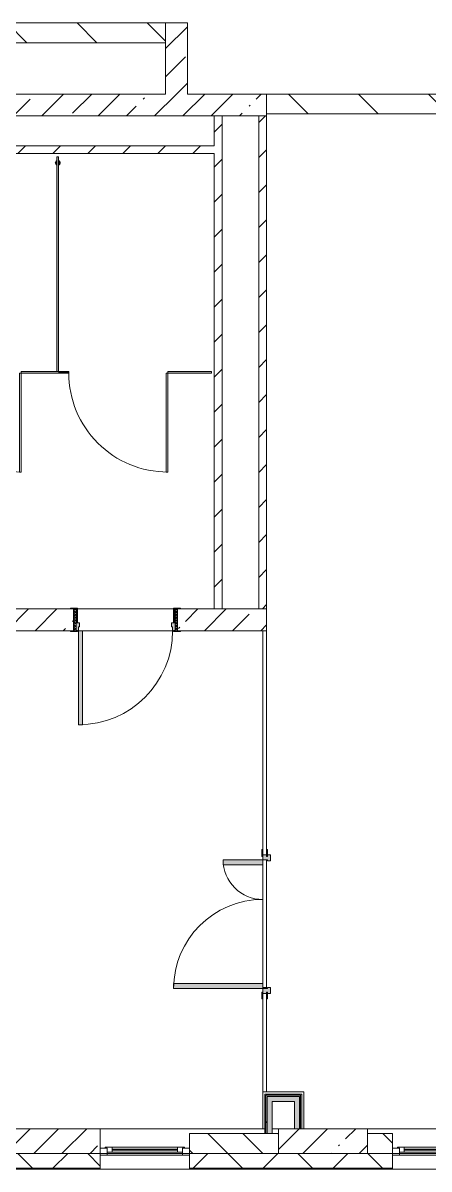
# Model space of a CAD drawing. Header units: millimetres. Extents: x 35157 to 232994, y -8553 to 29000.
# Drawn here: x 205132 to 209234, y -258 to 11320 of the extents above; entities that cross this region are included whole.
import ezdxf

# ---------------------------------------------------------------- set-up
doc = ezdxf.new("R2010")
doc.units = ezdxf.units.MM
for name, color, linetype, lineweight, true_color in [('A-DOOR-3', 7, 'Continuous', 5, 0xaaaaaa), ('A-DOOR-4', 7, 'Continuous', 5, 0xe2e2e2), ('A-DOOR-FRAM-2', 7, 'Continuous', 5, 0xe2e2e2), ('A-DOOR-FRAM-3', 7, 'Continuous', 5, 0xaaaaaa), ('A-FLOR-1', 7, 'Continuous', 5, 0xaaaaaa), ('A-GENM-2', 7, 'Continuous', 5, 0xe2ddcd), ('I-WALL-21', 7, 'Continuous', 5, 0xe7e7e7)]:
    doc.layers.add(name, color=color, linetype=linetype, lineweight=lineweight, true_color=true_color)
for name, color, linetype, lineweight in [('A-DOOR-7', 7, 'Continuous', 5), ('A-GENM', 7, 'Continuous', 5), ('A-GLAZ-2', 7, 'Continuous', 5), ('A-WALL', 7, 'Continuous', 9), ('A-WALL-9', 7, 'Continuous', 5), ('I-WALL-23', 7, 'Continuous', 5), ('S-COLS-1', 7, 'Continuous', 5)]:
    doc.layers.add(name, color=color, linetype=linetype, lineweight=lineweight)
pattern_1 = [(45, (105984, 0), (-176.7767, 176.7767), [])]
pattern_2 = [(45, (105984, 0), (-285.1231, 285.1231), []), (45, (106269.13, 0), (-285.1231, 285.1231), [504.031, -100.806, 16.764, -84.042])]
pattern_3 = [(135, (105984, 0), (-353.5534, -353.5534), [])]
pattern_4 = [(45, (105984, 0), (-530.33, 530.33), []), (135, (105984, 0), (-530.33, -530.33), [])]

# ---------------------------------------------------------------- blocks, each defined once
blk = doc.blocks.new('BSC_Колонна _Прямоугольная - 250х900-23282983-2_4_2_птичка')
at = {"layer": 'S-COLS-1'}
h = blk.add_hatch(dxfattribs=at)
h.set_pattern_fill('FP_128', color=256, style=0, pattern_type=2)
h.set_pattern_definition([(45, (-99480, -25), (-285.1231, 285.1231), []), (45, (-99194.88, -25), (-285.1231, 285.1231), [504.031, -100.806, 16.764, -84.042])])
h.paths.add_polyline_path([(450, -125), (450, 125), (-450, 125), (-450, -125)])
for p, q in [((450, 125), (-450, 125)), ((-450, 125), (-450, -125)), ((450, -125), (450, 125)), ((-450, -125), (450, -125))]:
    blk.add_line(p, q, dxfattribs=at)
blk = doc.blocks.new('110_Дверь_СКБ_1Ст_Внутренняя1 - Д-7а_л__950x2100h_Туалет-V135-2_4_2_птичка')
at = {"layer": 'A-DOOR-3'}
h = blk.add_hatch(dxfattribs=at)
h.set_pattern_fill('FP_129', color=256, style=0, pattern_type=2)
h.set_pattern_definition([(135, (1776.41, 174.685), (-14.14214, -14.14214), []), (225, (1776.41, 174.685), (14.14214, -14.14214), [])])
h.paths.add_polyline_path([(537.5, 110), (512.5, 110), (512.5, -110), (537.5, -110)])
at = {"layer": 'A-DOOR-4'}
h = blk.add_hatch(color=256, dxfattribs=at)
h.paths.add_polyline_path([(487.5, 110), (487.5, 70), (477.5, 70), (477.5, 30), (512.5, 30), (512.5, 110)])
h.paths.add_polyline_path([(-462.5, 110), (-487.5, 110), (-487.5, 30), (-452.5, 30), (-452.5, 70), (-462.5, 70)])
at = {"layer": 'A-DOOR-FRAM-2'}
for points in [[(447.5, 1060), (447.5, 110), (487.5, 110), (487.5, 1060)], [(-542.5, 118), (-542.5, 110), (-472.5, 110), (-472.5, 118)], [(567.5, 118), (497.5, 118), (497.5, 110), (567.5, 110)], [(-472.5, 30), (-487.5, 30), (-487.5, -110), (-472.5, -110)], [(512.5, 30), (497.5, 30), (497.5, -110), (512.5, -110)], [(-542.5, -110), (-542.5, -118), (-472.5, -118), (-472.5, -110)], [(567.5, -110), (497.5, -110), (497.5, -118), (567.5, -118)]]:
    blk.add_hatch(color=256, dxfattribs=at).paths.add_polyline_path(points)
at = {"layer": 'A-DOOR-FRAM-3'}
h = blk.add_hatch(dxfattribs=at)
h.set_pattern_fill('FP_130', color=256, style=0, pattern_type=2)
h.set_pattern_definition([(45, (-346.384, 174.685), (-14.1421, 14.1421), []), (135, (-346.384, 174.685), (-14.1421, -14.1421), [])])
h.paths.add_polyline_path([(-487.5, 110), (-512.5, 110), (-512.5, -110), (-487.5, -110)])
at = {"layer": 'A-DOOR-3'}
for p, q in [((487.5, 1060), (447.5, 1060)), ((447.5, 1060), (447.5, 110)), ((487.5, 110), (487.5, 1060)), ((447.5, 110), (487.5, 110))]:
    blk.add_line(p, q, dxfattribs=at)
blk.add_arc((487.5, 110), 950, 90, 180, dxfattribs=at)
at = {"layer": 'A-DOOR-FRAM-3'}
for p, q in [((-472.5, 118), (-542.5, 118)), ((-542.5, 118), (-542.5, 110)), ((-472.5, 110), (-472.5, 118)), ((567.5, 118), (497.5, 118)), ((497.5, 118), (497.5, 110)), ((567.5, 110), (567.5, 118)), ((-542.5, 110), (-472.5, 110)), ((-487.5, 110), (-512.5, 110)), ((-512.5, 110), (-512.5, -110)), ((-462.5, 110), (-487.5, 110)), ((-487.5, 110), (-487.5, 30)), ((-487.5, -110), (-487.5, 110)), ((-472.5, 110), (-487.5, 110)), ((-487.5, 110), (-487.5, 109)), ((-487.5, 109), (-472.5, 109)), ((-487.5, 30), (-452.5, 30)), ((-472.5, 30), (-487.5, 30)), ((-487.5, 30), (-487.5, -110)), ((-472.5, 109), (-472.5, 110)), ((-472.5, -110), (-472.5, 30)), ((-462.5, 70), (-462.5, 110)), ((-452.5, 70), (-462.5, 70)), ((-452.5, 30), (-452.5, 70)), ((487.5, 70), (477.5, 70)), ((477.5, 70), (477.5, 30)), ((477.5, 30), (512.5, 30)), ((487.5, 110), (487.5, 70)), ((512.5, 110), (487.5, 110)), ((512.5, 110), (497.5, 110)), ((497.5, 110), (497.5, 109)), ((497.5, 110), (567.5, 110)), ((497.5, 109), (512.5, 109)), ((512.5, 30), (497.5, 30)), ((497.5, 30), (497.5, -110)), ((512.5, 30), (512.5, 110)), ((537.5, 110), (512.5, 110)), ((512.5, 110), (512.5, -110)), ((512.5, 109), (512.5, 110)), ((512.5, -110), (512.5, 30)), ((537.5, -110), (537.5, 110)), ((-472.5, -110), (-542.5, -110)), ((-542.5, -110), (-542.5, -118)), ((-512.5, -110), (-487.5, -110)), ((-487.5, -110), (-472.5, -110)), ((-472.5, -118), (-472.5, -110)), ((497.5, -110), (512.5, -110)), ((567.5, -110), (497.5, -110)), ((497.5, -110), (497.5, -118)), ((512.5, -110), (537.5, -110)), ((567.5, -118), (567.5, -110)), ((-542.5, -118), (-472.5, -118)), ((497.5, -118), (567.5, -118))]:
    blk.add_line(p, q, dxfattribs=at)
blk = doc.blocks.new('BSC_Колонна _Прямоугольная - 250х900-V137-2_4_2_птичка')
at = {"layer": 'S-COLS-1'}
h = blk.add_hatch(dxfattribs=at)
h.set_pattern_fill('FP_132', color=256, style=0, pattern_type=2)
h.set_pattern_definition([(45, (-102180, -25), (-285.1231, 285.1231), []), (45, (-101894.88, -25), (-285.1231, 285.1231), [504.031, -100.806, 16.764, -84.042])])
h.paths.add_polyline_path([(450, -125), (450, 125), (-450, 125), (-450, -125), (-368, -125)])
for p, q in [((450, 125), (-450, 125)), ((-450, 125), (-450, -125)), ((450, -125), (450, 125)), ((-450, -125), (450, -125))]:
    blk.add_line(p, q, dxfattribs=at)
blk = doc.blocks.new('120_Окно_СКБ_1Ст - 120_Окно_СКБ_1Ст 900х2500_h_ с форточкой-22876038-2_4_2_птичка')
at = {"layer": 'A-GLAZ-2'}
for p, q in [((-450, -127), (-450, -57)), ((-450, -57), (-380, -57)), ((450, -57), (-450, -57)), ((-380, -57), (-380, -127)), ((380, -87), (-380, -87)), ((-380, -87), (-380, -127)), ((-330, -137), (-330, -87)), ((-330, -107), (330, -107)), ((330, -137), (330, -87)), ((380, -127), (380, -57)), ((380, -57), (450, -57)), ((380, -127), (380, -87)), ((450, -57), (450, -127)), ((-380, -127), (-450, -127)), ((-450, -127), (-400, -127)), ((-380, -127), (-400, -127)), ((-400, -127), (-400, -137)), ((-400, -137), (400, -137)), ((400, -137), (-400, -137)), ((330, -117), (-330, -117)), ((450, -127), (380, -127)), ((400, -127), (380, -127)), ((400, -127), (450, -127)), ((400, -137), (400, -127))]:
    blk.add_line(p, q, dxfattribs=at)
blk = doc.blocks.new('131_Сантехническая перегородка_Дверь МГН - СД-1-V220-2_4_2_птичка')
at = {"layer": 'A-GENM-2'}
for points in [[(-370, 8), (-370, -8), (10, -8), (10, 8)], [(1010, 8), (1010, -8), (1390, -8), (1390, 8)]]:
    blk.add_hatch(color=256, dxfattribs=at).paths.add_polyline_path(points)
at = {"layer": 'A-DOOR-7'}
for p, q in [((10, 1008), (26, 1008)), ((10, 8), (10, 1008)), ((26, 8), (26, 1008)), ((10, 8), (26, 8))]:
    blk.add_line(p, q, dxfattribs=at)
blk.add_arc((10, 8), 1000, 360, 90, dxfattribs=at)
at = {"layer": 'A-GENM'}
for p, q in [((10, 8), (-370, 8)), ((-370, 8), (-370, -8)), ((10, -8), (10, 8)), ((1390, 8), (1010, 8)), ((1010, 8), (1010, -8)), ((1390, -8), (1390, 8)), ((-370, -8), (10, -8)), ((1010, -8), (1390, -8))]:
    blk.add_line(p, q, dxfattribs=at)
blk = doc.blocks.new('131_Сантехническая перегородка 7 - СП-1-V218-2_4_2_птичка')
at = {"layer": 'A-GENM-2'}
blk.add_hatch(color=256, dxfattribs=at).paths.add_polyline_path([(2166, 8), (-4, 8), (-4, -8), (2166, -8)])
at = {"layer": 'A-GENM'}
for p, q in [((2166, 8), (-4, 8)), ((-4, 8), (-4, -8)), ((2166, -8), (2166, 8)), ((-4, -8), (2166, -8))]:
    blk.add_line(p, q, dxfattribs=at)
at = {"layer": 'A-GENM', "flags": 128}
for points in [[(71, 8), (71, 9), (71, 9), (70, 9), (70, 10), (70, 10), (69, 11), (69, 11), (68, 12), (68, 12), (67, 12), (67, 13), (66, 13), (66, 13), (65, 14), (65, 14), (64, 14), (64, 14), (63, 14), (62, 15), (62, 15), (61, 15), (61, 15), (60, 15), (59, 15), (59, 15), (58, 15), (58, 15), (57, 15), (56, 15), (56, 15), (55, 15), (55, 15), (54, 14), (54, 14), (53, 14), (52, 14), (52, 13), (51, 13), (51, 13), (50, 13), (50, 12), (49, 12), (49, 11), (48, 11), (48, 11), (48, 10), (47, 10), (47, 9), (46, 9), (46, 8), (46, 8)], [(46, -8), (46, -9), (47, -9), (47, -9), (47, -10), (48, -10), (48, -11), (49, -11), (49, -12), (50, -12), (50, -12), (51, -13), (51, -13), (52, -13), (52, -14), (53, -14), (53, -14), (54, -14), (54, -14), (55, -15), (56, -15), (56, -15), (57, -15), (57, -15), (58, -15), (59, -15), (59, -15), (60, -15), (60, -15), (61, -15), (62, -15), (62, -15), (63, -15), (63, -14), (64, -14), (64, -14), (65, -14), (66, -13), (66, -13), (67, -13), (67, -13), (68, -12), (68, -12), (69, -11), (69, -11), (69, -11), (70, -10), (70, -10), (71, -9), (71, -9), (71, -8), (71, -8)]]:
    blk.add_lwpolyline(points, dxfattribs=at)
at = {"layer": 'A-GENM'}
for radius, start, end in [(24.6, 19.9113, 160.0887), (17.6, 45, 135), (17.6, 45, 135), (15.1, 45, 135), (24.6, 199.9113, 340.0887), (17.6, 225, 315), (17.6, 225, 315), (15.1, 225, 315)]:
    blk.add_arc((59, 0), radius, start, end, dxfattribs=at)
blk = doc.blocks.new('131_Сантехническая перегородка_Дверь МГН 2 - СД-1-V222-2_4_2_птичка')
at = {"layer": 'A-GENM-2'}
for points in [[(10, 8), (-430, 8), (-430, -8), (10, -8)], [(1010, 8), (1010, -8), (1110, -8), (1110, 8)]]:
    blk.add_hatch(color=256, dxfattribs=at).paths.add_polyline_path(points)
at = {"layer": 'A-DOOR-7'}
for p, q in [((10, 1008), (26, 1008)), ((10, 8), (10, 1008)), ((26, 8), (26, 1008)), ((10, 8), (26, 8))]:
    blk.add_line(p, q, dxfattribs=at)
blk.add_arc((10, 8), 1000, 360, 90, dxfattribs=at)
at = {"layer": 'A-GENM'}
for p, q in [((10, 8), (-430, 8)), ((-430, 8), (-430, -8)), ((10, -8), (10, 8)), ((1110, 8), (1010, 8)), ((1010, 8), (1010, -8)), ((1110, -8), (1110, 8)), ((-430, -8), (10, -8)), ((1010, -8), (1110, -8))]:
    blk.add_line(p, q, dxfattribs=at)
blk = doc.blocks.new('110_Дверь_СКБ_2Ст - Д-5_п__в составе перегородки _не входит в спец__-32680317-2_4_2_птичка')
at = {"layer": 'A-DOOR-4'}
h = blk.add_hatch(color=256, dxfattribs=at)
h.paths.add_polyline_path([(712, -20), (712, 60), (652, 60), (652, 30), (662, 30), (662, -20)])
h.paths.add_polyline_path([(-628, 60), (-688, 60), (-688, -20), (-638, -20), (-638, 30), (-628, 30)])
for points in [[(-588, -420), (-588, -20), (-638, -20), (-638, -420)], [(662, -20), (612, -20), (612, -920), (662, -920)]]:
    blk.add_hatch(color=256, dxfattribs=at).paths.add_polyline_path(points)
at = {"layer": 'A-DOOR-FRAM-2'}
for points in [[(-673, 28), (-743, 28), (-743, 20), (-673, 20)], [(767, 28), (697, 28), (697, 20), (767, 20)], [(-673, -20), (-743, -20), (-743, -28), (-673, -28)], [(767, -20), (697, -20), (697, -28), (767, -28)]]:
    blk.add_hatch(color=256, dxfattribs=at).paths.add_polyline_path(points)
at = {"layer": 'A-DOOR-3'}
for p, q in [((-638, -20), (-588, -20)), ((-638, -420), (-638, -20)), ((-588, -20), (-588, -420)), ((612, -20), (662, -20)), ((612, -920), (612, -20)), ((662, -20), (662, -920)), ((-588, -420), (-638, -420)), ((662, -920), (612, -920))]:
    blk.add_line(p, q, dxfattribs=at)
for centre, radius, start, end in [((-638, -20), 400, 270, 0), ((662, -20), 900, 180, 270)]:
    blk.add_arc(centre, radius, start, end, dxfattribs=at)
at = {"layer": 'A-DOOR-FRAM-3'}
for p, q in [((-743, 28), (-673, 28)), ((-743, 20), (-743, 28)), ((-673, 20), (-743, 20)), ((-688, 60), (-628, 60)), ((-688, -20), (-688, 60)), ((-688, 20), (-673, 20)), ((-688, 19), (-688, 20)), ((-673, 19), (-688, 19)), ((-673, 28), (-673, 20)), ((-673, 20), (-673, 19)), ((-638, 30), (-638, -20)), ((-628, 30), (-638, 30)), ((-628, 60), (-628, 30)), ((652, 60), (712, 60)), ((652, 30), (652, 60)), ((662, 30), (652, 30)), ((662, -20), (662, 30)), ((697, 20), (697, 28)), ((697, 28), (767, 28)), ((697, 19), (697, 20)), ((697, 20), (712, 20)), ((767, 20), (697, 20)), ((712, 19), (697, 19)), ((712, 60), (712, -20)), ((712, 20), (712, 19)), ((767, 28), (767, 20)), ((-743, -20), (-673, -20)), ((-743, -28), (-743, -20)), ((-673, -28), (-743, -28)), ((-638, -20), (-688, -20)), ((-673, -20), (-673, -28)), ((712, -20), (662, -20)), ((697, -28), (697, -20)), ((697, -20), (767, -20)), ((767, -28), (697, -28)), ((767, -20), (767, -28))]:
    blk.add_line(p, q, dxfattribs=at)

msp = doc.modelspace()

# ---------------------------------------------------------------- hatches: boundary and pattern name
at = {"layer": 'A-WALL-9'}
h = msp.add_hatch(dxfattribs=at)
h.set_pattern_fill('FP_99', color=256, style=0, pattern_type=2)
h.set_pattern_definition([(135, (105984, 0), (-176.7767, -176.7767), [])])
h.paths.add_polyline_path([(228014, -100), (228814, -100), (228814, 100), (228014, 100)])
h.paths.add_polyline_path([(216143.2, -100), (216214, -100), (216214, 100), (214914, 100), (214914, -100), (215679.4, -100)])
h.paths.add_polyline_path([(224954.6, -100), (225314, -100), (225314, 100), (224814, 100), (224814, -100)])
h.paths.add_polyline_path([(219664, -100), (219664, 100), (219414, 100), (219414, -100)])
h.paths.add_polyline_path([(220564, -100), (221614, -100), (221614, 100), (220564, 100)])
h.paths.add_polyline_path([(200764, -100), (200764, 100), (200514, 100), (200514, -100)])
h.paths.add_polyline_path([(201766.6, -100), (205014, -100), (205012.9, 100), (201664, 100), (201664, -100)])
h.paths.add_polyline_path([(208614, -100), (208864, -100), (208864, 100), (208614, 100)])
h.paths.add_polyline_path([(210578.1, -100), (210814, -100), (210814, 100), (209764, 100), (209764, -100)])
h.paths.add_polyline_path([(206814, -100), (207714, -100), (207714, 100), (206814, 100)])
h.paths.add_polyline_path([(198520.3, -100), (198714, -100), (198714, 100), (197914, 100), (197914, -100), (198079.8, -100)])
h = msp.add_hatch(dxfattribs=at)
h.set_pattern_fill('FP_89', color=256, style=0, pattern_type=2)
h.set_pattern_definition([(45, (105984, 0), (-353.5534, 353.5534), []), (135, (105984, 0), (-353.5534, -353.5534), [])])
h.paths.add_polyline_path([(228200.9, -250), (228814, -250), (228814, -100), (228014, -100), (228014, -250)])
h.paths.add_polyline_path([(226345.9, -250), (227114, -250), (227114, -100), (226214, -100), (226214, -250)])
h.paths.add_polyline_path([(230983.5, -250), (231064, -250), (231064, -100), (229714, -100), (229714, -250), (230056, -250)])
h.paths.add_polyline_path([(218514, -250), (219664, -250), (219664, -100), (218514, -100)])
h.paths.add_polyline_path([(213360.6, -250), (214014, -250), (214014, -100), (213114, -100), (213114, -250)])
h.paths.add_polyline_path([(214914, -250), (216214, -250), (216214, -100), (214914, -100)])
h.paths.add_polyline_path([(220564, -250), (221614, -250), (221614, -100), (220564, -100)])
h.paths.add_polyline_path([(225314, -250), (225314, -100), (223914, -100), (223914, -250), (224954.6, -250)])
h.paths.add_polyline_path([(207795.5, -250), (208864, -250), (208864, -100), (206814, -100), (206814, -250), (207714, -250)])
h.paths.add_polyline_path([(209764, -250), (210814, -250), (210814, -100), (209764, -100)])
h.paths.add_polyline_path([(205014, -250), (205914, -250), (205914, -100), (201664, -100), (201664, -250), (205012.9, -250)])
h.paths.add_polyline_path([(199614, -250), (200764, -250), (200764, -100), (199614, -100)])
h.paths.add_polyline_path([(195194, -250), (197014, -250), (197014, -100), (195194, -100)])
h.paths.add_polyline_path([(198056.5, -250), (198714, -250), (198714, -100), (197914, -100), (197914, -250)])
at = {"layer": 'I-WALL-21'}
for points in [[(207874, 425), (207924, 425), (207924, 475), (207599, 475), (207599, 425), (207795.5, 425)], [(207649, 100), (207649, 425), (207599, 425), (207599, 100)], [(207924, 150), (207924, 425), (207874, 425), (207874, 150)]]:
    msp.add_hatch(color=256, dxfattribs=at).paths.add_polyline_path(points)
at = {"layer": 'I-WALL-23'}
h = msp.add_hatch(dxfattribs=at)
h.set_pattern_fill('FP_100', color=256, style=0, pattern_type=2)
h.set_pattern_definition(pattern_3)
h.paths.add_polyline_path([(206573, 11120), (206573, 11320), (203623, 11320), (203623, 11120), (205012.9, 11120)])
h = msp.add_hatch(dxfattribs=at)
h.set_pattern_fill('FP_97', color=256, style=0, pattern_type=2)
h.set_pattern_definition(pattern_2)
h.paths.add_polyline_path([(206793, 10600), (206793, 11320), (206573, 11320), (206573, 10600)])
h = msp.add_hatch(dxfattribs=at)
h.set_pattern_fill('FP_97', color=256, style=0, pattern_type=2)
h.set_pattern_definition(pattern_2)
h.paths.add_polyline_path([(207594, 10380), (207594, 10600), (200194, 10600), (200194, 10380), (206868, 10380)])
h = msp.add_hatch(dxfattribs=at)
h.set_pattern_fill('FP_100', color=256, style=0, pattern_type=2)
h.set_pattern_definition(pattern_3)
h.paths.add_polyline_path([(211109, 10400), (213114, 10400), (213114, 10600), (211079, 10600), (211079, 10400)])
h.paths.add_polyline_path([(208723, 10400), (209629, 10400), (209629, 10600), (207594, 10600), (207594, 10400)])
h = msp.add_hatch(dxfattribs=at)
h.set_pattern_fill('FP_101', color=256, style=0, pattern_type=2)
h.set_pattern_definition(pattern_1)
h.paths.add_polyline_path([(207064, 5400), (207144, 5400), (207144, 10380), (207064, 10380), (207064, 6593.4)])
h = msp.add_hatch(dxfattribs=at)
h.set_pattern_fill('FP_101', color=256, style=0, pattern_type=2)
h.set_pattern_definition(pattern_1)
h.paths.add_polyline_path([(207594, 5400), (207594, 10380), (207514, 10380), (207514, 5400)])
h = msp.add_hatch(dxfattribs=at)
h.set_pattern_fill('FP_101', color=256, style=0, pattern_type=2)
h.set_pattern_definition(pattern_1)
h.paths.add_polyline_path([(207064, 10000), (207064, 10080), (200274, 10080), (200274, 10000), (206868, 10000)])
h = msp.add_hatch(dxfattribs=at)
h.set_pattern_fill('FP_97', color=256, style=0, pattern_type=2)
h.set_pattern_definition(pattern_2)
h.paths.add_polyline_path([(207594, 5180), (207594, 5400), (206694, 5400), (206694, 5180), (207554, 5180)])
h.paths.add_polyline_path([(203157.9, 5180), (205644, 5180), (205644, 5400), (200194, 5400), (200194, 5180)])
h = msp.add_hatch(dxfattribs=at)
h.set_pattern_fill('FP_188', color=256, style=0, pattern_type=2)
h.set_pattern_definition(pattern_4)
h.paths.add_polyline_path([(207586.5, 100), (207586.5, 487.5), (207574, 487.5), (207574, 100)])
h = msp.add_hatch(dxfattribs=at)
h.set_pattern_fill('FP_188', color=256, style=0, pattern_type=2)
h.set_pattern_definition(pattern_4)
h.paths.add_polyline_path([(207586.5, 100), (207599, 100), (207599, 475), (207586.5, 475), (207586.5, 230.5)])
h = msp.add_hatch(dxfattribs=at)
h.set_pattern_fill('FP_188', color=256, style=0, pattern_type=2)
h.set_pattern_definition(pattern_4)
h.paths.add_polyline_path([(207934.6, 150), (207936.5, 150), (207936.5, 475), (207924, 475), (207924, 150)])
h = msp.add_hatch(dxfattribs=at)
h.set_pattern_fill('FP_188', color=256, style=0, pattern_type=2)
h.set_pattern_definition(pattern_4)
h.paths.add_polyline_path([(207947.1, 150), (207949, 150), (207949, 487.5), (207936.5, 487.5), (207936.5, 150)])

# ---------------------------------------------------------------- linework, layer by layer
at = {"layer": 'A-FLOR-1'}
for p, q in [((207554, 1575), (207594, 1575)), ((207594, 1575), (207594, 1565)), ((207554, 150), (207554, 521)), ((207594, 521), (207970, 521)), ((207970, 521), (207970, 150))]:
    msp.add_line(p, q, dxfattribs=at)
at = {"layer": 'A-WALL'}
for p, q in [((207064, 5400), (207144, 5400)), ((207514, 5400), (207594, 5400)), ((207594, 5180), (207554, 5180)), ((207574, 487.5), (207574, 425)), ((207586.5, 487.5), (207586.5, 100)), ((207936.5, 487.5), (207586.5, 487.5)), ((207599, 475), (207599, 100)), ((207924, 475), (207599, 475)), ((207924, 150), (207924, 475)), ((207936.5, 150), (207936.5, 487.5)), ((206814, -100), (207714, -100)), ((207714, -100), (206814, -100)), ((208614, -100), (208864, -100)), ((208864, -100), (208614, -100)), ((201664, -250), (205914, -250)), ((201664, -253), (205914, -253)), ((206814, -250), (208864, -250)), ((206814, -253), (208864, -253))]:
    msp.add_line(p, q, dxfattribs=at)
at = {"layer": 'A-WALL-9'}
for p, q in [((207714, 100), (206814, 100)), ((206814, 100), (206814, -258)), ((208864, 100), (208614, 100)), ((208864, -258), (208864, 100)), ((205914, -258), (205914, -100)), ((205914, -100), (206814, -100)), ((208864, -100), (209764, -100)), ((198714, -258), (213114, -258))]:
    msp.add_line(p, q, dxfattribs=at)
at = {"layer": 'I-WALL-23'}
for p, q in [((206573, 11320), (203623, 11320)), ((206573, 11320), (206573, 10600)), ((206793, 11320), (206573, 11320)), ((206793, 10600), (206793, 11320)), ((204684, 11120), (206573, 11120)), ((206573, 10600), (204684, 10600)), ((209599, 10600), (206793, 10600)), ((207594, 10600), (207594, 2970)), ((200274, 10380), (207594, 10380)), ((207064, 10380), (207064, 10080)), ((207144, 5400), (207144, 10380)), ((207514, 10380), (207514, 5400)), ((207594, 10400), (209599, 10400)), ((207064, 10080), (200274, 10080)), ((200274, 10000), (207064, 10000)), ((207064, 10000), (207064, 5400)), ((205614, 5400), (200274, 5400)), ((205684, 5400), (206654, 5400)), ((207064, 5400), (206724, 5400)), ((207514, 5400), (207144, 5400)), ((200194, 5180), (205614, 5180)), ((206644, 5180), (205734, 5180)), ((206724, 5180), (207554, 5180)), ((207554, 5180), (207554, 2970)), ((207554, 1615), (207554, 2815)), ((207594, 2865), (207594, 1575)), ((207554, 1460), (207554, 521)), ((207594, 521), (207594, 1460)), ((207554, 521), (207594, 521)), ((207574, 500), (207574, 100)), ((207949, 500), (207574, 500)), ((207949, 150), (207949, 500)), ((207649, 100), (207649, 425)), ((207649, 425), (207874, 425)), ((207874, 425), (207874, 150)), ((205914, 150), (207574, 150)), ((207649, 150), (207714, 150)), ((208614, 150), (213114, 150))]:
    msp.add_line(p, q, dxfattribs=at)

# ---------------------------------------------------------------- block references
at = {"layer": 'A-DOOR-3'}
for name, p, rotation in [('110_Дверь_СКБ_1Ст_Внутренняя1 - Д-7а_л__950x2100h_Туалет-V135-2_4_2_птичка', (206181.5, 5290), 180), ('110_Дверь_СКБ_2Ст - Д-5_п__в составе перегородки _не входит в спец__-32680317-2_4_2_птичка', (207574, 2227.5), 270)]:
    msp.add_blockref(name, p, dxfattribs=dict(at, rotation=rotation))
at = {"layer": 'A-GENM'}
for name, p, rotation in [('131_Сантехническая перегородка 7 - СП-1-V218-2_4_2_птичка', (205484, 9964.9), 269.9999999999999), ('131_Сантехническая перегородка_Дверь МГН - СД-1-V220-2_4_2_птичка', (205125.5, 7791), 180), ('131_Сантехническая перегородка_Дверь МГН 2 - СД-1-V222-2_4_2_птичка', (206605.5, 7791), 180)]:
    msp.add_blockref(name, p, dxfattribs=dict(at, rotation=rotation))
at = {"layer": 'A-GLAZ-2', "rotation": 180}
for p in [(206364, -175), (209314, -175)]:
    msp.add_blockref('120_Окно_СКБ_1Ст - 120_Окно_СКБ_1Ст 900х2500_h_ с форточкой-22876038-2_4_2_птичка', p, dxfattribs=at)
at = {"layer": 'S-COLS-1'}
for name, p in [('BSC_Колонна _Прямоугольная - 250х900-23282983-2_4_2_птичка', (205464, 25)), ('BSC_Колонна _Прямоугольная - 250х900-V137-2_4_2_птичка', (208164, 25))]:
    msp.add_blockref(name, p, dxfattribs=at)

doc.saveas('drawing.dxf')
